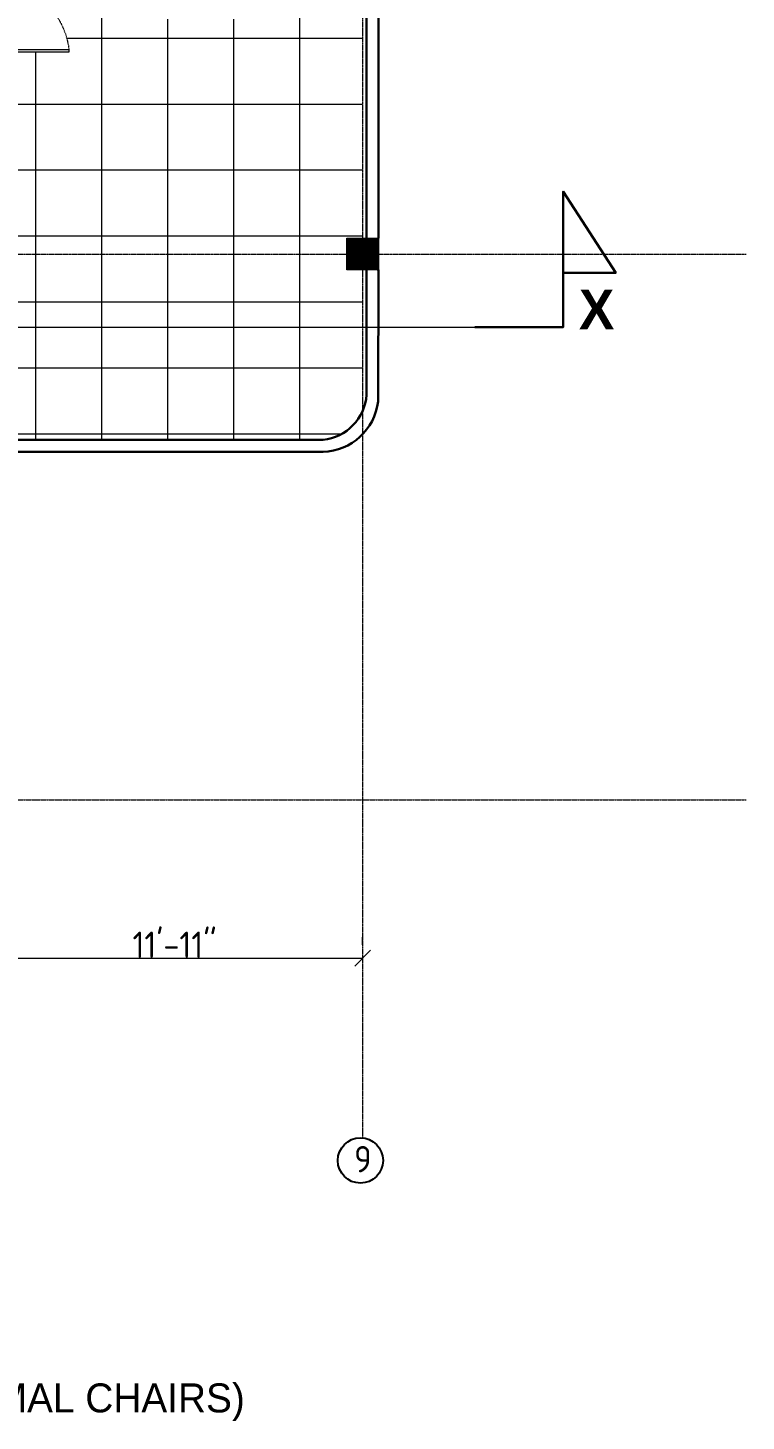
# Model space of a CAD drawing. Extents: x -95606 to 113309, y -42160 to -940.
# Drawn here: x -41088 to -40815, y -20363 to -19835 of the extents above; entities that cross this region are included whole.
import ezdxf

# ---------------------------------------------------------------- set-up
doc = ezdxf.new("R2010")
doc.units = 0
doc.header["$LTSCALE"] = 0.02
doc.header["$MEASUREMENT"] = 0
doc.header["$PDMODE"] = 3
doc.header["$PDSIZE"] = -2
for name, pattern in [('ACAD_ISO04W100', [30, 24, -3, 0, -3]), ('CENTERX2', [101.6, 63.5, -12.7, 12.7, -12.7]), ('DASHED', [0.75, 0.5, -0.25])]:
    doc.linetypes.add(name, pattern=pattern)
doc.layers.get('0').update_dxf_attribs({"linetype": 'CONTINUOUS'})
doc.layers.get('DEFPOINTS').update_dxf_attribs({"linetype": 'CONTINUOUS'})
for name, color, linetype, lineweight in [('RBH CENTER LINE', 1, 'ACAD_ISO04W100', 13), ('RBH DIMENSIONS', 8, 'CONTINUOUS', 15), ('RBH hatch', 43, 'CONTINUOUS', 0), ('RBH TEXT', 50, 'CONTINUOUS', 13), ('RBH TEXT FRAME', 90, 'CONTINUOUS', 25), ('RBH WALL - 0.18', 252, 'CONTINUOUS', 18), ('RBH WALL - 0.30', 7, 'CONTINUOUS', 30)]:
    doc.layers.add(name, color=color, linetype=linetype, lineweight=lineweight)
doc.layers.add('RBH DO & WIN', color=7, linetype='CONTINUOUS', lineweight=9, true_color=0x8a008a)
doc.styles.add('RBH-225', font='ARIALN.TTF', dxfattribs={"height": 225})
doc.styles.get("Standard").update_dxf_attribs({"font": 'ISOCP'})
doc.dimstyles.new('RBH DIM 01', dxfattribs={"dimtxt": 10, "dimasz": 6, "dimexe": 8, "dimexo": 5, "dimgap": 0.09, "dimtad": 1, "dimdec": 0, "dimzin": 0, "dimdsep": 46, "dimlunit": 4, "dimtxsty": 'Standard', "dimblk": 'OBLIQUE', "dimcen": 0.09, "dimclrd": 4, "dimclre": 1, "dimclrt": 2, "dimadec": 0, "dimazin": 0, "dimtfac": 1, "dimtdec": 0, "dimtofl": 0, "dimtmove": 0, "dimatfit": 3, "dimldrblk": 'OPEN30', "dimfxl": 1, "dimtolj": 1, "dimtzin": 0, "dimlwd": -1, "dimlwe": -1, "dimarcsym": 0})

# ---------------------------------------------------------------- blocks, each defined once
blk = doc.blocks.new('RTYB')
at = {"layer": 'RBH DO & WIN', "ltscale": 0.75}
for points in [[(0, 27), (0, 26), (-27.21, 26), (-27.21, 27)], [(4, 30), (4, 27), (0, 27), (0, 30)], [(0, -27), (0, -26), (-27.21, -26), (-27.21, -27)], [(4, -30), (4, -27), (0, -27), (0, -30)]]:
    blk.add_lwpolyline(points, close=True, dxfattribs=at)
at = {"layer": 'RBH DO & WIN', "linetype": 'DASHED', "ltscale": 0.15}
for centre, start, end in [((2.27, 29.61), 186.9833, 265.6171), ((2.27, -29.61), 94.3829, 173.0167)]:
    blk.add_arc(centre, 29.7, start, end, dxfattribs=at)
blk = doc.blocks.new('_Oblique')
at = {"color": 0, "linetype": 'ByBlock', "lineweight": -2}
blk.add_line((-0.5, -0.5), (0.5, 0.5), dxfattribs=at)
blk = doc.blocks.new('*D977')
at = {"layer": 'DEFPOINTS', "color": 0, "lineweight": -2, "ltscale": 0.75, "transparency": 16777216}
for p in [(-41103.39, -20187.46), (-40960.84, -20187.46), (-40960.84, -20187.46)]:
    blk.add_point(p, dxfattribs=at)
at = {"layer": 'RBH DIMENSIONS', "color": 1, "ltscale": 0.75, "transparency": 16777216}
for p, q in [((-41103.39, -20182.46), (-41103.39, -20179.46)), ((-40960.84, -20182.46), (-40960.84, -20179.46))]:
    blk.add_line(p, q, dxfattribs=at)
at = {"layer": 'RBH DIMENSIONS', "color": 4, "ltscale": 0.75, "transparency": 16777216}
blk.add_line((-41103.39, -20187.46), (-40960.84, -20187.46), dxfattribs=at)
at = {"layer": 'RBH DIMENSIONS', "color": 4, "ltscale": 0.75, "transparency": 16777216, "xscale": 6, "yscale": 6, "zscale": 6, "rotation": 180}
blk.add_blockref('_Oblique', (-41103.39, -20187.46), dxfattribs=at)
at = {"layer": 'RBH DIMENSIONS', "color": 4, "ltscale": 0.75, "transparency": 16777216, "xscale": 6, "yscale": 6, "zscale": 6}
blk.add_blockref('_Oblique', (-40960.84, -20187.46), dxfattribs=at)
at = {"layer": 'RBH DIMENSIONS', "color": 2, "ltscale": 0.75, "transparency": 16777216, "insert": (-41032.12, -20182.37), "char_height": 10, "attachment_point": 5}
blk.add_mtext('\\A1;11\'-11"', dxfattribs=at)
blk = doc.blocks.new('_Open30')
at = {"color": 0, "linetype": 'ByBlock', "lineweight": -2}
for p, q in [((-1, 0.268), (0, 0)), ((0, 0), (-1, -0.268)), ((0, 0), (-1, 0))]:
    blk.add_line(p, q, dxfattribs=at)

msp = doc.modelspace()

# ---------------------------------------------------------------- hatches: boundary and pattern name
at = {"layer": 'RBH DIMENSIONS'}
h = msp.add_hatch(dxfattribs=at)
h.set_pattern_fill('ANSI31', color=6)
h.set_pattern_definition([(45, (-410384.56284, -522015.55568), (-0.088388347648, 0.088388347648), [])])
h.paths.add_polyline_path([(-40966.843, -19914.459), (-40966.843, -19926.459), (-40954.843, -19926.459), (-40954.843, -19914.459)])
at = {"layer": 'RBH hatch', "ltscale": 0.75}
h = msp.add_hatch(dxfattribs=at)
h.set_pattern_fill('ANSI37', color=256, scale=200, angle=225)
h.set_pattern_definition([(270, (-411609.736, -522238.593), (25, -7e-15), []), (0, (-411609.736, -522238.593), (7e-15, 25), [])])
h.paths.add_polyline_path([(-40960.843, -19654.022, 0.2617072), (-40975.619, -19642.959), (-40981.969, -19642.959), (-41097.393, -19642.959), (-41097.393, -19707.459), (-41097.393, -19713.459), (-40966.843, -19713.459), (-40966.843, -19707.459), (-40960.843, -19707.459)])
h.paths.add_polyline_path([(-40960.843, -19719.459), (-40966.843, -19719.459), (-40966.843, -19713.459), (-41097.393, -19713.459), (-41097.393, -19719.459), (-41097.393, -19786.959), (-41099.393, -19786.959), (-41099.393, -19789.959), (-41072.185, -19789.959), (-41072.185, -19790.959, -0.3566045), (-41099.327, -19816.954), (-41099.327, -19816.964, -0.3566045), (-41072.185, -19842.959), (-41072.185, -19843.959), (-41099.393, -19843.959), (-41099.393, -19846.959), (-41097.393, -19846.959), (-41097.393, -19914.459), (-41097.393, -19920.459), (-40966.843, -19920.459), (-40966.843, -19914.459), (-40960.843, -19914.459)])
h.paths.add_polyline_path([(-40993.963, -19815.782), (-40993.963, -19831.434), (-41044.076, -19831.434), (-41044.076, -19815.782)], flags=16)
h.paths.add_polyline_path([(-41031.518, -19823.736, -1), (-41043.026, -19823.736, -1)], flags=0)
h.paths.add_polyline_path([(-41032.29, -19820.859), (-41037.272, -19829.489), (-41042.254, -19820.859)], flags=0)
h.paths.add_polyline_path([(-40960.843, -19926.459), (-40966.843, -19926.459), (-40966.843, -19920.459), (-41097.393, -19920.459), (-41097.393, -19926.459), (-41097.393, -19948.202), (-40960.843, -19948.202)])
h.paths.add_polyline_path([(-40960.843, -19948.202), (-41097.393, -19948.202), (-41097.393, -19990.959), (-40975.849, -19990.959, 0.2677876), (-40960.843, -19979.873)])
h.paths.add_polyline_path([(-41035.984, -19833.842), (-40991.918, -19833.842), (-40991.918, -19813.024), (-41035.984, -19813.024)], flags=24)
h.paths.add_polyline_path([(-41046.97, -19816.376), (-40987.831, -19816.376), (-40987.831, -19795.524), (-41046.97, -19795.524)], flags=24)

# ---------------------------------------------------------------- linework, layer by layer
at = {"layer": 'RBH CENTER LINE', "linetype": 'CENTERX2', "ltscale": 0.12}
for p, q in [((-40960.843, -19434.459), (-40960.843, -20255.646)), ((-42573.161, -19920.459), (-40815.457, -19920.459)), ((-42573.161, -20127.459), (-40815.457, -20127.459))]:
    msp.add_line(p, q, dxfattribs=at)
at = {"layer": 'RBH DIMENSIONS', "ltscale": 0.75}
msp.add_lwpolyline([(-40966.843, -19914.459), (-40954.843, -19914.459), (-40954.843, -19926.459), (-40966.843, -19926.459)], close=True, dxfattribs=at)
msp.add_lwpolyline([(-40966.843, -19914.459), (-40954.843, -19914.459), (-40954.843, -19926.459), (-40966.843, -19926.459)], close=True, dxfattribs=at)
msp.add_lwpolyline([(-40966.843, -19914.459), (-40954.843, -19914.459), (-40954.843, -19926.459), (-40966.843, -19926.459)], close=True, dxfattribs=at)
at = {"layer": 'RBH TEXT FRAME'}
msp.add_circle((-40961.671, -20264.184), 8.578, dxfattribs=at)
at = {"layer": 'RBH WALL - 0.18', "color": 3, "ltscale": 0.75}
msp.add_line((-42530.501, -19948.202), (-40918.34, -19948.202), dxfattribs=at)
at = {"layer": 'RBH WALL - 0.30', "ltscale": 0.75}
for p, q in [((-40959.343, -19914.459), (-40959.343, -19719.459)), ((-40954.843, -19914.459), (-40954.843, -19719.459)), ((-40959.343, -19926.459), (-40959.343, -19973.859)), ((-40954.843, -19926.459), (-40954.998, -19976.373)), ((-40975.849, -19990.959), (-41097.393, -19990.959)), ((-41003.393, -19995.459), (-41097.393, -19995.459)), ((-40976.393, -19995.459), (-41003.393, -19995.459))]:
    msp.add_line(p, q, dxfattribs=at)
msp.add_lwpolyline([(-40918.34, -19948.202), (-40884.87, -19948.202), (-40884.87, -19896.758), (-40864.905, -19927.625), (-40884.87, -19927.625)], dxfattribs=at)
for points in [[(-40981.881, -19990.959), (-40975.849, -19990.959, 0.3594271), (-40959.343, -19973.859, 0.4142136)], [(-40981.843, -19995.459), (-40975.843, -19995.459, 0.3701515), (-40954.998, -19976.373)]]:
    msp.add_lwpolyline(points, format="xyb", dxfattribs=at)

# ---------------------------------------------------------------- block references
at = {"layer": 'RBH WALL - 0.30', "xscale": -1}
msp.add_blockref('RTYB', (-41099.393, -19816.959), dxfattribs=at)

# ---------------------------------------------------------------- texts
at = {"layer": 'RBH TEXT', "color": 0, "attachment_point": 1, "style": 'RBH-225'}
for s, width, insert, char_height in [('\\pi29.87;{\\fStylus BT|b1|i0|c0|p34;X}', 70.71517, (-40908.707, -19933.958), 15), ('\\pi127.8;{\\fStylus BT|b0|i0|c0|p34;(NORMAL CHAIRS)}', 389.26937, (-41265.713, -20348.709), 11)]:
    msp.add_mtext_dynamic_manual_height_columns(s, width=width, gutter_width=1, heights=[0], dxfattribs=dict(at, insert=insert, char_height=char_height))
at = {"layer": 'RBH TEXT', "insert": (-40973.334, -20258.687), "char_height": 10, "attachment_point": 1}
msp.add_mtext_dynamic_manual_height_columns('\\pi9.2786;9', width=23.65244, gutter_width=1, heights=[0], dxfattribs=at)

# ---------------------------------------------------------------- dimensions: what is measured, and where the dimension line sits
at = {"layer": 'RBH DIMENSIONS', "ltscale": 0.75}
dim = msp.add_linear_dim(base=(-40960.843, -20187.461), p1=(-41103.393, -20187.461), p2=(-40960.843, -20187.461), dimstyle='RBH DIM 01', dxfattribs=at)
dim.commit()
dim.dimension.update_dxf_attribs({"geometry": '*D977', "text_midpoint": (-41032.118, -20182.371)})

doc.saveas('drawing.dxf')
